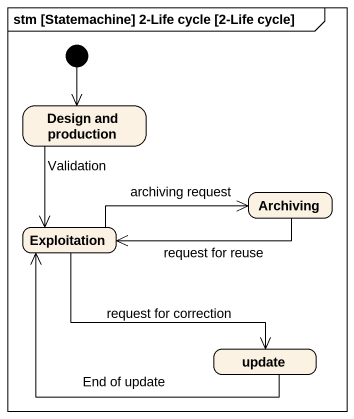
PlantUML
@startuml
mainframe stm [Statemachine] 2-Life cycle [2-Life cycle]
hide empty description
state "Design and production" as Design_and_production
state Exploitation
state Archiving
state update
[*] --> Design_and_production
Design_and_production --> Exploitation : Validation
Exploitation -right-> Archiving : archiving request
Exploitation --> update : request for correction
Archiving -left-> Exploitation : request for reuse
update -up-> Exploitation : End of update
@enduml
